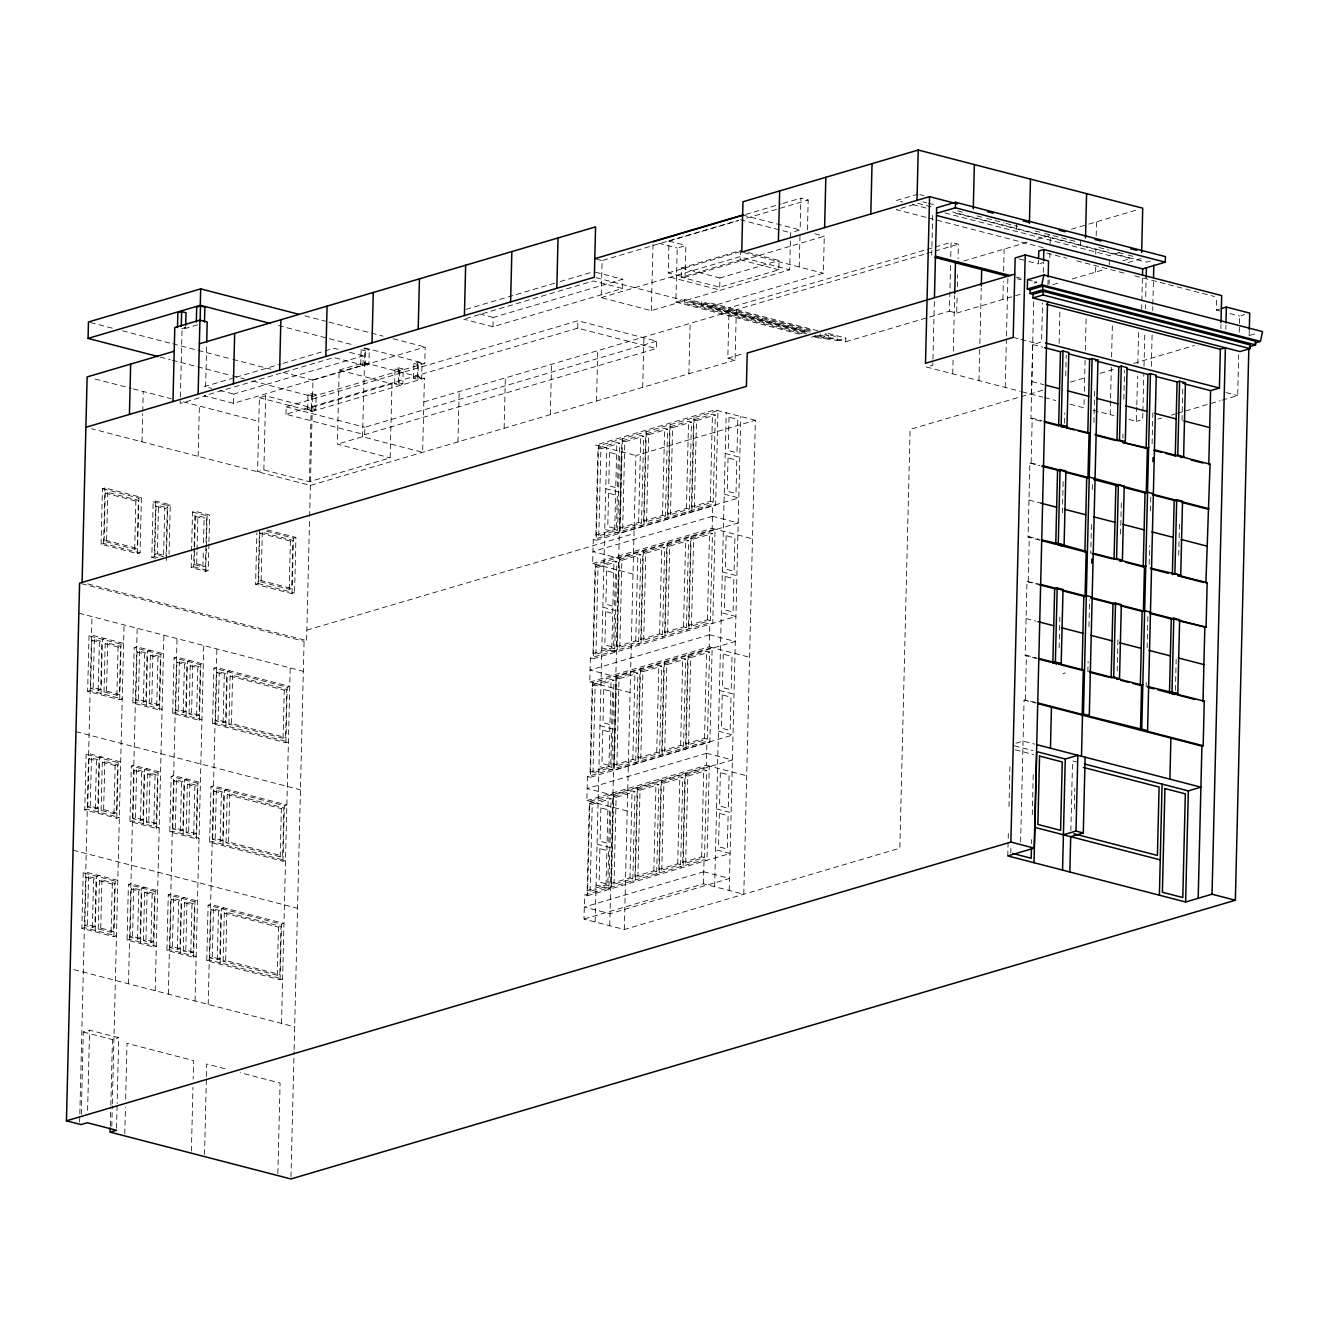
<?xml version="1.0" encoding="UTF-8"?>
<svg xmlns="http://www.w3.org/2000/svg" width="1329" height="1329" viewBox="0 0 1329 1329"><rect width="100%" height="100%" fill="white"/><g stroke="black" fill="none" stroke-linecap="round" stroke-linejoin="round"><path stroke-width="0.75" stroke-dasharray="5 3.75" d="M81.866 928.356L84.375 927.625L116.437 935.932L113.929 936.679L81.866 928.356L83.212 872.821L85.737 872.073L117.799 880.379L115.291 881.127L83.212 872.821M84.757 809.876L87.265 809.128L119.344 817.435L116.819 818.182L84.757 809.876L86.119 754.324L88.628 753.576L120.69 761.882L118.181 762.63L86.119 754.324M87.648 691.379L90.173 690.631L122.235 698.938L119.726 699.685L87.648 691.379L89.01 635.827L91.518 635.079L123.597 643.386L121.072 644.133L89.01 635.827M79.624 1122.158L79.773 1115.995M79.823 1113.935L91.983 616.573M84.857 925.416L86.036 877.273L88.561 876.542L96.087 878.486L94.924 926.629L92.399 927.376L84.857 925.416L87.382 924.668L94.924 926.629M87.764 806.919L88.943 758.776L91.452 758.045L98.994 759.989L97.814 808.132L95.289 808.879L87.764 806.919L90.272 806.171L97.814 808.132M90.654 688.422L91.834 640.279L94.342 639.548L101.884 641.492L100.705 689.635L98.196 690.382L90.654 688.422L93.18 687.674L100.705 689.635M81.285 1114.3L83.295 1032.018L89.575 1030.158L118.73 1037.716L117.118 1103.552M87.382 924.668L88.561 876.542M90.272 806.171L91.452 758.045M93.18 687.674L94.342 639.548M101.087 544.209L102.433 488.673L104.958 487.926L141.389 497.378L140.043 552.914L137.518 553.661L101.087 544.209L103.596 543.478L140.043 552.914M87.614 1110.396L89.575 1030.158M92.399 927.376L93.578 879.233L96.087 878.486M95.289 808.879L96.469 760.736L98.994 759.989M98.196 690.382L99.376 642.239L101.884 641.492M103.596 543.478L104.958 487.926M104.077 541.268L105.257 493.125L107.782 492.394L138.382 500.319L137.219 548.462L134.694 549.193L104.077 541.268L106.602 540.521L137.219 548.462M106.602 540.521L107.782 492.394M98.23 928.888L99.409 880.745L101.918 879.997L114.792 883.336L113.613 931.479L111.104 932.21L98.23 928.888L100.755 928.14L113.613 931.479M101.12 810.391L102.3 762.248L104.825 761.5L117.7 764.839L116.52 812.983L113.995 813.713L101.12 810.391L103.645 809.643L116.52 812.983M104.027 691.894L105.207 643.751L107.715 643.003L120.59 646.343L119.411 694.486L116.902 695.217L104.027 691.894L106.536 691.146L119.411 694.486M100.755 928.14L101.918 879.997M103.645 809.643L104.825 761.5M106.536 691.146L107.715 643.003M111.104 932.21L112.284 884.067L114.792 883.336M113.995 813.713L115.174 765.587L117.7 764.839M116.902 695.217L118.065 647.09L120.59 646.343M113.929 936.679L115.291 881.127M116.819 818.182L118.181 762.63M119.726 699.685L121.072 644.133M110.34 1125.979L110.789 1107.456M110.839 1105.396L112.45 1039.577L118.73 1037.716M111.786 1126.361L112.3 1105.794M112.35 1103.734L124.046 624.879M116.52 1128.238L117.068 1105.595M134.694 549.193L135.874 501.066L138.382 500.319M127.052 940.068L129.561 939.337L156.29 946.248L153.782 946.996L127.052 940.068L128.398 884.533L130.923 883.785L157.653 890.712L155.144 891.46L128.398 884.533M129.943 821.571L132.451 820.84L159.198 827.768L156.672 828.499L129.943 821.571L131.305 766.036L133.814 765.288L160.56 772.215L158.035 772.963L131.305 766.036M132.834 703.074L135.359 702.343L162.088 709.271L159.58 710.002L132.834 703.074L134.196 647.539L136.721 646.791L163.45 653.718L160.925 654.466L134.196 647.539M137.518 553.661L138.88 498.109L141.389 497.378M124.81 1133.87L125.458 1107.123M125.657 1098.884L127.019 1043.348L193.619 1060.592L193.154 1079.115M128.481 983.759L137.169 628.285M130.059 937.128L131.239 888.985L133.747 888.237L141.289 890.197L140.11 938.34L137.585 939.071L130.059 937.128L132.568 936.38L140.11 938.34M132.95 818.631L134.129 770.488L136.638 769.74L144.18 771.7L143 819.843L140.492 820.574L132.95 818.631L135.458 817.883L143 819.843M135.84 700.134L137.02 651.991L139.545 651.243L147.07 653.203L145.891 701.347L143.382 702.077L135.84 700.134L138.366 699.386L145.891 701.347M142.02 441.826L142.701 413.635M142.751 411.608L143.25 391.474M132.568 936.38L133.747 888.237M135.458 817.883L136.638 769.74M138.366 699.386L139.545 651.243M137.585 939.071L138.764 890.945L141.289 890.197M140.492 820.574L141.671 772.448L144.18 771.7M143.382 702.077L144.562 653.951L147.07 653.203M155.46 558.296L151.805 557.366L153.167 501.814L155.676 501.066L170.262 504.854L169.049 554.226M143.416 940.583L144.595 892.44L147.12 891.709L154.646 893.653L153.466 941.796L150.958 942.543L143.416 940.583L145.941 939.852L153.466 941.796M146.323 822.086L147.502 773.96L150.011 773.212L157.553 775.156L156.373 823.299L153.848 824.046L146.323 822.086L148.831 821.355L156.373 823.299M149.213 703.589L150.393 655.463L152.901 654.715L160.444 656.659L159.264 704.802L156.756 705.549L149.213 703.589L151.722 702.858L159.264 704.802M151.805 557.366L154.33 556.618L155.676 501.066M163.567 556.685L154.812 554.409L155.991 506.266L158.5 505.535L167.255 507.794L166.075 555.937M145.941 939.852L147.12 891.709M148.831 821.355L150.011 773.212M151.722 702.858L152.901 654.715M154.812 554.409L157.337 553.678L158.5 505.535M150.958 942.543L152.137 894.4L154.646 893.653M153.848 824.046L155.028 775.903L157.553 775.156M156.756 705.549L157.935 657.406L160.444 656.659M153.782 946.996L155.144 891.46M156.672 828.499L158.035 772.963M159.58 710.002L160.925 654.466M163.617 554.675L164.746 508.542L167.255 507.794M155.211 990.686L163.899 635.196M170.262 504.854L167.753 505.585L166.391 561.137L168.899 560.389M166.906 950.401L169.414 949.654L196.16 956.581L193.635 957.329L166.906 950.401L168.268 894.849L170.776 894.101L197.506 901.029L194.998 901.776L168.268 894.849M169.796 831.904L172.321 831.157L199.051 838.084L196.526 838.832L169.796 831.904L171.159 776.352L173.667 775.621L200.413 782.532L197.888 783.279L171.159 776.352M172.687 713.407L175.212 712.66L201.942 719.587L199.433 720.335L172.687 713.407L174.049 657.855L176.574 657.124L203.304 664.051L200.795 664.782L174.049 657.855M168.334 994.092L177.023 638.601M169.913 947.444L171.092 899.318L173.601 898.57L181.143 900.514L179.963 948.657L177.438 949.404L169.913 947.444L172.421 946.713L179.963 948.657M172.803 828.947L173.983 780.821L176.491 780.073L184.033 782.017L182.854 830.16L180.345 830.907L172.803 828.947L175.312 828.216L182.854 830.16M175.694 710.45L176.873 662.324L179.398 661.576L186.924 663.536L185.744 711.663L183.236 712.41L175.694 710.45L178.219 709.719L185.744 711.663M172.421 946.713L173.601 898.57M175.312 828.216L176.491 780.073M178.219 709.719L179.398 661.576M177.438 949.404L178.618 901.261L181.143 900.514M180.345 830.907L181.525 782.764L184.033 782.017M183.236 712.41L184.415 664.267L186.924 663.536M208.919 543.843L208.254 570.59L205.746 571.337L191.177 567.549L191.526 553.163M191.575 551.103L192.522 512.014L195.047 511.266L209.617 515.054L208.969 541.783M183.269 950.916L184.449 902.773L186.974 902.026L194.499 903.986L193.32 952.129L190.811 952.86L183.269 950.916L185.794 950.169L193.32 952.129M186.176 832.419L187.356 784.276L189.864 783.529L197.406 785.489L196.227 833.632L193.702 834.363L186.176 832.419L188.685 831.672L196.227 833.632M189.067 713.922L190.246 665.779L192.755 665.032L200.297 666.992L199.117 715.135L196.609 715.866L189.067 713.922L191.575 713.175L199.117 715.135M191.177 567.549L193.685 566.818L194.134 548.296M194.184 546.236L195.047 511.266M194.167 564.609L195.346 516.466L197.871 515.735L206.61 517.994L205.43 566.137L202.922 566.868L194.167 564.609L196.692 563.861L205.43 566.137M185.794 950.169L186.974 902.026M188.685 831.672L189.864 783.529M191.575 713.175L192.755 665.032M198.137 456.362L199.367 406.01M196.692 563.861L196.991 551.834M197.041 549.824L197.871 515.735M190.811 952.86L191.991 904.733L194.499 903.986M193.702 834.363L194.881 786.236L197.406 785.489M196.609 715.866L197.788 667.739L200.297 666.992M205.63 386.789L206.66 344.261M202.922 566.868L203.32 550.837M203.503 542.813L204.101 518.742L206.61 517.994M193.635 957.329L194.998 901.776M196.526 838.832L197.888 783.279M199.433 720.335L200.795 664.782M191.393 1151.113L192.954 1087.338M195.064 1001.019L203.752 645.529M205.746 571.337L206.294 548.711M206.344 546.651L207.108 515.785L209.617 515.054M206.759 960.717L209.268 959.987L282.628 978.991L280.103 979.722L206.759 960.717L208.121 905.182L210.63 904.434L283.974 923.439L281.466 924.187L208.121 905.182M209.65 842.221L212.175 841.49L285.519 860.494L283.011 861.225L209.65 842.221L211.012 786.685L213.52 785.937L286.881 804.942L284.356 805.69L211.012 786.685M212.557 723.724L215.065 722.993L288.41 741.997L285.901 742.728L212.557 723.724L213.903 668.188L216.428 667.44L289.772 686.445L287.263 687.193L213.903 668.188M204.516 1154.519L206.377 1078.4M206.427 1076.34L206.726 1063.997L228.538 1069.646M208.188 1004.408L216.876 648.934M209.766 957.777L210.946 909.634L213.454 908.886L220.996 910.847L219.817 958.99L217.292 959.721L209.766 957.777L212.275 957.03L219.817 958.99M212.657 839.28L213.836 791.137L216.345 790.39L223.887 792.35L222.707 840.493L220.199 841.224L212.657 839.28L215.182 838.533L222.707 840.493M215.547 720.783L216.727 672.64L219.252 671.909L226.777 673.853L225.614 721.996L223.089 722.727L215.547 720.783L218.072 720.036L225.614 721.996M212.275 957.03L213.454 908.886M215.182 838.533L216.345 790.39M218.072 720.036L219.252 671.909M217.292 959.721L218.471 911.594L220.996 910.847M220.199 841.224L221.378 793.097L223.887 792.35M223.089 722.727L224.269 674.6L226.777 673.853M233.505 403.335L233.721 394.065L363.249 355.84L363.033 365.093L233.505 403.335L204.35 395.776L333.878 357.551L363.033 365.093M223.122 961.232L224.302 913.106L226.827 912.359L280.984 926.379L279.804 974.522L277.279 975.27L223.122 961.232L225.648 960.502L279.804 974.522M226.03 842.736L227.209 794.609L229.718 793.862L283.874 807.882L282.695 856.026L280.186 856.773L226.03 842.736L228.538 842.005L282.695 856.026M228.92 724.239L230.1 676.112L232.608 675.365L286.765 689.402L285.585 737.529L283.077 738.276L228.92 724.239L231.445 723.508L285.585 737.529M225.648 960.502L226.827 912.359M228.538 842.005L229.718 793.862M231.445 723.508L232.608 675.365M391.972 383.799L311.202 407.638L265.667 395.843L259.388 397.703L257.577 471.762L263.856 469.901L309.391 481.696L390.161 457.857L391.972 383.799L339.161 370.11L337.35 444.168L390.161 457.857M267.146 529.955L295.918 537.398L294.556 592.95L292.048 593.698L255.6 584.245L256.862 532.813M255.6 584.245L258.108 583.514L259.421 530.022M258.607 581.305L259.786 533.162L262.295 532.414L292.912 540.355L291.732 588.498L289.224 589.229L258.607 581.305L261.115 580.557L291.732 588.498M261.115 580.557L262.295 532.414M263.856 469.901L265.667 395.843M285.968 414.266L286.15 406.857L577.899 320.754L656.609 341.138L656.426 348.547L364.678 434.649L285.968 414.266L577.716 328.147L656.426 348.547M277.279 975.27L278.459 927.127L280.984 926.379M280.186 856.773L281.349 808.63L283.874 807.882M283.077 738.276L284.256 690.133L286.765 689.402M289.224 589.229L290.387 541.086L292.912 540.355M280.103 979.722L281.466 924.187M283.011 861.225L284.356 805.69M285.901 742.728L287.263 687.193M277.877 1173.524L280.087 1083.002L240.433 1072.736M281.532 1023.413L290.22 667.939M292.048 593.698L293.393 538.145L295.918 537.398M307.63 409.498L307.979 394.68L311.75 393.567L316.136 394.696L315.77 409.515L311.999 410.628L307.63 409.498L311.401 408.385L315.77 409.515M290.985 1176.913L294.058 1051.488M294.108 1049.428L304.075 641.342L306.6 640.595L309.574 518.509M309.391 481.696L311.202 407.638M311.401 408.385L311.75 393.567M311.999 410.628L312.365 395.809L316.136 394.696M309.624 516.449L312.199 411.375L424.416 378.267L422.605 452.325L362.501 436.743L337.35 444.168M312.564 396.574L312.963 380.144L425.18 347.035L424.782 363.448L312.564 396.574L252.427 380.991M360.74 364.545L361.106 349.743L364.877 348.63L369.246 349.76L368.881 364.561L365.11 365.691L360.74 364.545L364.511 363.432L368.881 364.561M362.501 436.743L364.877 348.63M365.11 365.691L365.475 350.873L369.246 349.76M364.678 434.649L364.86 427.257L656.609 341.138M394.696 383.799L395.045 368.98L398.816 367.867L403.202 369.013L402.837 383.815L399.065 384.928L394.696 383.799L398.467 382.686L402.837 383.815M398.467 382.686L398.816 367.867M399.065 384.928L399.431 370.127L403.202 369.013M413.552 378.233L413.917 363.415L417.688 362.302L422.057 363.448L421.692 378.25L417.921 379.363L413.552 378.233L417.323 377.12L421.692 378.25M417.323 377.12L417.688 362.302M417.921 379.363L418.286 364.561L422.057 363.448M457.94 441.892L459.169 391.557M492.993 326.751L493.209 317.481L622.736 279.256L622.52 288.509L492.993 326.751L463.838 319.193M504.123 428.254L505.352 377.918M550.322 414.631L551.552 364.279M577.716 328.147L577.899 320.754M596.522 400.993L597.751 350.64M1042.684 390.261L910.099 429.4L899.849 848.201L624.314 929.519L583.996 919.07L584.577 894.998L704.038 859.747L706.962 860.494L709.271 766.069L589.81 801.337L587.501 895.763L584.577 894.998M627.222 811.022L586.886 800.573L587.468 776.501L706.945 741.25L709.852 741.997L712.161 647.572L592.701 682.84L590.392 777.266L587.468 776.501M630.112 692.525L589.777 682.076L590.375 658.005L709.836 622.753L712.759 623.5L715.068 529.075L595.591 564.343L593.282 658.769L590.375 658.005M633.003 574.028L592.684 563.579L593.266 539.524L712.726 504.256L715.65 505.02L717.959 410.578L598.482 445.846L596.189 540.272L593.266 539.524M807.451 229.851L808.182 200.014L800.889 198.137L800.124 229.95L790.605 232.758L789.692 269.804L651.36 310.621L601.173 297.613L602.087 260.584L738.442 220.348M587.185 890.563L589.312 803.53L608.167 797.965L611.091 798.729L608.964 885.745L590.093 891.31L587.185 890.563L606.041 884.998L608.964 885.745M590.076 772.066L592.202 685.05L611.074 679.468L613.981 680.232L611.855 767.248L593 772.813L590.076 772.066L608.948 766.501L611.855 767.248M592.983 653.569L595.11 566.553L613.965 560.971L616.889 561.735L614.762 648.751L595.89 654.317L592.983 653.569L611.838 648.004L614.762 648.751M595.874 535.072L598 448.056L616.855 442.491L619.779 443.238L617.653 530.254L598.781 535.82L595.874 535.072L614.729 529.507L617.653 530.254M590.093 891.31L592.219 804.294L611.091 798.729M593 772.813L595.126 685.797L613.981 680.232M595.89 654.317L598.017 567.3L616.889 561.735M598.781 535.82L600.907 448.803L619.779 443.238M595.159 921.961L606.755 447.989M606.041 884.998L608.167 797.965M608.948 766.501L611.074 679.468M611.838 648.004L613.965 560.971M614.729 529.507L616.855 442.491M609.745 925.748L621.324 451.76M611.074 883.503L613.201 796.486L632.072 790.921L634.98 791.669L632.853 878.702L613.998 884.267L611.074 883.503L629.946 877.937L632.853 878.702M613.981 765.006L616.108 677.989L634.963 672.424L637.887 673.172L635.76 760.205L616.889 765.77L613.981 765.006L632.837 759.44L635.76 760.205M616.872 646.509L618.998 559.492L637.854 553.927L640.777 554.675L638.651 641.708L619.779 647.273L616.872 646.509L635.727 640.943L638.651 641.708M619.763 528.012L621.889 440.995L640.761 435.43L643.668 436.194L641.542 523.211L622.686 528.776L619.763 528.012L638.634 522.447L641.542 523.211M613.699 794.277L611.39 888.702L608.466 887.955M616.59 675.78L614.28 770.205L611.373 769.458M619.48 557.283L617.188 651.708L614.264 650.961M622.387 438.786L620.078 533.211L617.154 532.464M613.998 884.267L616.124 797.234L634.98 791.669M616.889 765.77L619.015 678.754L637.887 673.172M619.779 647.273L621.906 560.257L640.777 554.675M622.686 528.776L624.813 441.76L643.668 436.194M624.314 929.519L635.91 455.531L755.37 420.28L743.791 894.267L703.456 883.818L583.996 919.07M629.946 877.937L632.072 790.921M632.837 759.44L634.963 672.424M635.727 640.943L637.854 553.927M638.634 522.447L640.761 435.43M642.721 387.354L643.95 337.018M634.963 876.459L637.106 789.443L655.961 783.861L658.868 784.625L656.742 871.641L637.887 877.206L634.963 876.459L653.835 870.894L656.742 871.641M637.87 757.962L639.997 670.946L658.852 665.364L661.776 666.128L659.649 753.144L640.777 758.709L637.87 757.962L656.725 752.397L659.649 753.144M640.761 639.465L642.887 552.449L661.759 546.867L664.666 547.631L662.54 634.647L643.685 640.213L640.761 639.465L659.633 633.9L662.54 634.647M643.651 520.968L645.778 433.952L664.65 428.387L667.557 429.134L665.43 516.15L646.575 521.716L643.651 520.968L662.523 515.403L665.43 516.15M637.588 787.233L635.279 881.659L632.371 880.894M640.478 668.736L638.169 763.162L635.262 762.397M643.386 550.239L641.076 644.665L638.153 643.9M646.276 431.742L643.967 526.168L641.06 525.42M651.36 310.621L653.054 241.762M637.887 877.206L640.013 790.19L658.868 784.625M640.777 758.709L642.904 671.693L661.776 666.128M643.685 640.213L645.811 553.196L664.666 547.631M646.575 521.716L648.702 434.699L667.557 429.134M817.933 330.838L710.284 302.946L710.184 306.65L823.365 273.242L824.279 236.213L685.099 277.296L668.221 272.927L669.002 241.097L738.592 220.564M653.835 870.894L655.961 783.861M656.725 752.397L658.852 665.364M659.633 633.9L661.759 546.867M662.523 515.403L664.65 428.387M658.868 869.399L660.995 782.382L679.85 776.817L682.774 777.565L680.647 864.598L661.776 870.163L658.868 869.399L677.724 863.833L680.647 864.598M661.759 750.902L663.885 663.885L682.757 658.32L685.664 659.068L683.538 746.101L664.683 751.666L661.759 750.902L680.631 745.336L683.538 746.101M664.65 632.405L666.776 545.388L685.648 539.823L688.555 540.571L686.428 627.604L667.573 633.169L664.65 632.405L683.521 626.839L686.428 627.604M667.557 513.908L669.683 426.891L688.538 421.326L691.462 422.09L689.336 509.107L670.464 514.672L667.557 513.908L686.412 508.342L689.336 509.107M661.477 780.173L659.167 874.598L656.26 873.851M664.384 661.676L662.075 756.101L659.151 755.354M667.274 543.179L664.965 637.604L662.058 636.857M670.165 424.682L667.856 519.107L664.949 518.36M661.776 870.163L663.902 783.13L682.774 777.565M664.683 751.666L666.809 664.65L685.664 659.068M667.573 633.169L669.7 546.153L688.555 540.571M670.464 514.672L672.59 427.656L691.462 422.09M799.493 334.094L675.88 302.065L677.209 248.025L685.864 245.466L685.099 277.296M681.212 277.229L681.428 267.976L740.535 250.533L740.303 259.786L681.212 277.229L719.737 287.214L778.844 269.77L779.06 260.517L748.244 252.527M802.085 333.695L684.468 303.211L684.551 299.507L810.158 332.051M688.904 373.715L690.133 323.379M677.724 863.833L679.85 776.817M680.631 745.336L682.757 658.32M683.521 626.839L685.648 539.823M686.412 508.342L688.538 421.326M806.67 333.795L693.04 304.358L693.123 300.653L810.756 331.137M682.757 862.355L684.884 775.339L703.755 769.757L706.663 770.521L704.536 857.537L685.681 863.102L682.757 862.355L701.629 856.79L704.536 857.537M685.648 743.858L687.774 656.842L706.646 651.26L709.553 652.024L707.427 739.04L688.572 744.605L685.648 743.858L704.52 738.293L707.427 739.04M688.555 625.361L690.681 538.345L709.536 532.779L712.46 533.527L710.334 620.543L691.462 626.109L688.555 625.361L707.41 619.796L710.334 620.543M691.445 506.864L693.572 419.848L712.444 414.283L715.351 415.03L713.224 502.046L694.369 507.612L691.445 506.864L710.301 501.299L713.224 502.046M685.382 773.129L683.073 867.555L680.149 866.79M688.272 654.632L685.963 749.058L683.056 748.293M691.163 536.135L688.854 630.561L685.947 629.796M694.07 417.638L691.761 512.064L688.837 511.316M685.681 863.102L687.807 776.086L706.663 770.521M688.572 744.605L690.698 657.589L709.553 652.024M691.462 626.109L693.588 539.092L712.46 533.527M694.369 507.612L696.496 420.595L715.351 415.03M805.274 332.366L701.612 305.504L701.695 301.799L813.348 330.722M701.629 856.79L703.755 769.757M704.52 738.293L706.646 651.26M707.41 619.796L709.536 532.779M710.301 501.299L712.444 414.283M703.456 883.818L704.038 859.747M586.886 800.573L706.347 765.321L706.945 741.25M589.777 682.076L709.254 646.824L709.836 622.753M592.684 563.579L712.145 528.327L712.726 504.256M719.737 287.214L719.953 277.96L779.06 260.517M714.637 886.709L726.215 412.721M736.332 309.74L735.103 360.093L727.81 358.199L729.04 307.863L925.333 249.918M729.206 890.48L740.801 416.509M799.211 266.979L800.025 234.07M814.046 336.785L820.026 338.33L820.126 334.626M814.644 335.872L828.598 339.476L828.698 335.772L820.724 333.712M817.252 335.456L837.187 340.623L837.27 336.918L825.309 333.828M819.843 335.058L845.759 341.769L845.842 338.064L825.907 332.898M931.729 255.201L932.725 214.467M934.353 301.583L932.792 365.176L926.512 367.037L1020.223 391.307M845.759 341.769L949.421 311.169L950.567 264.604M950.75 256.497L951.099 242.327L958.392 244.204L958.043 258.607M952.743 373.831L953.092 359.428M953.292 351.205L954.654 295.653M949.421 311.169L956.714 313.063L957.146 294.938M957.345 286.881L957.644 274.804M978.975 380.626L979.838 345.656M979.888 343.596L981.251 288.061M1002.897 299.424L1003.345 281.299M1003.594 271.232L1004.143 249.088M1005.222 387.437L1006.435 338.064M1006.485 336.004L1007.93 276.332M1016.569 228.953L1016.751 221.544M1007.781 855.909L1008.379 831.223M1008.993 806.537L1010.04 763.344M1010.788 852.969L1010.987 844.679M1031.454 394.231L1033.729 301.65M1020.606 841.921L1024.078 700.051L1035.141 702.21M1037.035 658.686L1025.157 655.612L1026.968 581.554L1038.032 583.713M1039.926 540.189L1028.065 537.115L1029.875 463.057L1038.962 464.718M1040.84 421.177L1030.955 418.618L1032.766 344.56L1041.571 341.968L1042.517 303.211M1025.34 699.685L1026.42 655.247L1036.304 657.789M1028.231 581.188L1029.311 536.75L1039.212 539.308M1031.121 462.691L1032.218 418.253L1042.102 420.811M1028.762 261.448L1038.481 263.956L1038.564 260.251M1043.265 272.511L1043.514 262.477L1038.481 263.956M1031.553 843.732L1031.653 839.596M1032.268 814.71L1033.281 773.229M1047.95 285.054L1048.099 279.04M1049.146 283.775L1049.245 279.755M1049.794 257.61L1049.893 253.573M1050.126 243.506L1050.325 235.449L1036.853 239.436M1059.113 343.43L1059.911 310.504M1059.097 647.821L1059.844 616.972M1062.386 512.861L1063.2 479.968M1064.579 423.17L1064.828 412.887M1065.742 375.858L1066.24 355.308M1080.344 245.466L1080.527 238.074M1070.858 830.542L1072.553 760.902L1078.533 762.447M1084.148 399.597L1083.932 407.82L1068.948 403.933M1084.348 391.357L1085.095 360.508M1085.344 350.225L1086.158 317.299M1074.314 808.863L1074.829 788.147M1095.295 272.163L1095.445 266.116M1095.744 254.038L1095.893 247.991M1096.176 235.914L1096.525 221.827M1087.853 671.793L1088.102 661.526M1088.949 626.574L1089.597 599.844M1091.441 524.523L1090.744 553.296L1092.006 552.93M1092.305 489.57L1092.504 481.347M1093.933 422.472L1094.747 389.58M1109.25 264.803L1109.383 259.255M1110.18 414.615L1110.529 400.228M1110.579 398.168L1111.326 367.302M1111.592 357.019L1112.39 324.11M1117.207 671.112L1118.005 638.219M1120.546 534.108L1121.36 501.232M1122.889 438.221L1122.988 434.118M1123.852 399.165L1124.55 370.409M1128.919 419.482L1136.411 421.426L1136.777 407.023M1136.827 404.963L1137.524 376.157M1137.823 363.814L1138.637 330.904M1141.644 309.591L1142.442 276.997M1142.857 413.402L1142.707 419.565L1136.411 421.426M1142.907 411.359L1143.804 374.429M1144.003 366.223L1144.867 331.336M1145.415 308.777L1145.515 304.673M1145.714 296.467L1146.113 280.054M1151.346 366.306L1152.143 333.346M1152.708 310.604L1152.808 306.484M1152.858 304.407L1153.406 281.682M1146.146 686.927L1146.262 682.741M1147.11 647.821L1147.907 614.962M1149.153 564.244L1149.602 545.754M1150.465 510.834L1150.814 496.465M1152.093 443.703L1152.858 412.887M1175.417 690.283L1176.165 659.466M1178.707 555.356L1179.504 522.496M1182.013 420.429L1182.81 387.57M1220.205 311.036L1216.317 310.039L1216.633 297.081M1220.869 328.612L1220.952 324.592M1225.836 329.127L1225.936 325.123M1222.115 400.162L1237.698 395.56L1238.694 354.71M1239.243 332.25L1239.641 316.069L1244.675 314.591M1249.144 335.921L1249.293 329.708M181.857 328.662L185.628 327.549L181.259 326.419M197.606 324.824L182.056 329.409L180.246 403.468L205.397 396.042M745.702 214.418L781.186 203.952M783.146 203.37L800.889 198.137M746.549 218.205L808.182 200.014M234.004 377.835L204.566 386.523L211.643 388.35M235.981 377.253L281.117 363.93M283.077 363.349L334.094 348.281L337.981 349.294M466.03 309.358L558.263 282.13M560.223 281.549L593.581 271.697M465.798 318.611L593.365 280.967L622.52 288.509M918.023 194.1L896.643 200.413L902.673 201.975M339.161 370.11L364.312 362.684L424.416 378.267M668.221 272.927L739.804 251.796M913.92 204.516L896.427 209.666L926.546 217.474M601.173 297.613L739.505 256.796L789.692 269.804M675.88 302.065L684.551 299.507M684.468 303.211L693.123 300.653M693.04 304.358L701.695 301.799M701.612 305.504L710.284 302.946M927.31 249.337L933.257 247.593M935.251 246.995L951.099 242.327M423.835 401.973L924.685 254.155M926.662 253.573L958.392 244.204M963.708 261.016L1027.234 242.277M1071.506 229.203L1086.906 224.667M1088.833 224.086L1138.87 209.317M727.81 358.199L743.393 353.597M811.454 337.184L816.654 335.656M735.103 360.093L310.388 485.434L91.518 428.735M820.026 338.33L828.698 335.772M1119.201 252.693L1109.482 255.55L944.836 212.906M828.598 339.476L837.27 336.918M837.187 340.623L845.842 338.064M1034.178 283.143L1036.686 282.396L1031.071 280.934M1122.855 260.8L1130.63 258.507L952.694 212.407M956.714 313.063L1022.151 293.742M1052.95 284.655L1060.642 282.379M1072.204 278.974L1104.914 269.322M1128.022 262.511L1141.495 258.524M1150.316 261.065L1146.545 262.178L952.627 211.942M1216.317 310.039L1219.673 309.042M104.891 638.551L102.383 639.299L101.021 694.834L103.529 694.087M150.077 650.263L147.569 650.994L146.207 706.546L148.715 705.799M1070.393 382.087L1086.225 377.419M1100.08 373.333L1115.911 368.648M1133.737 363.398L1194.422 345.49M1249.841 335.357L1257.101 333.214M596.189 540.272L715.65 505.02M189.931 660.579L187.422 661.327L186.06 716.863L188.585 716.132M306.849 630.145L633.999 533.593M1030.955 418.618L1032.218 418.253M229.784 670.912L227.276 671.643L225.913 727.196L228.438 726.448M1157.792 419.15L1161.696 418.004M1171.43 415.13L1175.334 413.967M1177.278 413.402L1220.155 400.743M102.001 757.048L99.476 757.779L98.13 813.331L100.639 812.584M147.187 768.743L144.662 769.491L143.316 825.043L145.825 824.296M593.282 658.769L735.901 616.457L721.331 612.686M187.04 779.076L184.532 779.824L183.169 835.36L185.678 834.629M1028.065 537.115L1029.311 536.75M226.894 789.409L224.385 790.14L223.023 845.693L225.531 844.945M99.094 875.545L96.585 876.276L95.223 931.828L97.748 931.081M144.296 887.24L141.771 887.988L140.409 943.54L142.934 942.793M590.392 777.266L709.852 741.997M184.15 897.573L181.624 898.321L180.262 953.857L182.787 953.126M1025.157 655.612L1026.42 655.247M224.003 907.89L221.478 908.637L220.132 964.189L222.641 963.442M1062.851 673.653L1065.36 672.923M1015.888 743.243L1023.081 741.117L1034.809 744.157M587.501 895.763L730.119 853.451L715.534 849.68M919.967 194.615L923.838 195.612M922.824 201.875L926.695 202.888M928.639 203.387L934.453 204.899M957.727 210.912L965.485 212.922M976.998 215.913L984.756 217.923M986.699 218.421L1004.159 222.94M1006.086 223.455L1017.732 226.462M1035.058 230.964L1042.816 232.957M1044.76 233.472L1068.034 239.502M1069.978 240.001L1075.792 241.513M1098.95 247.51L1108.635 250.018M1118.337 252.527L1126.095 254.537M1128.039 255.035L1133.853 256.547M917.807 203.37L933.307 207.374M912.707 204.583L926.762 208.221M928.556 217.989L1042.999 247.643M1046.787 253.075L1066.772 258.241M1076.756 260.833L1124.716 273.259M1134.717 275.851L1214.64 296.55M1019.044 258.922L1026.819 260.933M1229.923 313.561L1239.641 316.069M1027.55 279.771L1036.819 282.18M1016.07 277.047L1021.702 278.509M1017.316 278.774L1021.054 279.738M742.645 215.065L800.124 229.95M814.91 233.788L824.279 236.213M740.419 219.767L790.605 232.758M743.725 252.61L823.365 273.242M669.002 241.097L685.864 245.466M740.303 259.786L778.844 269.77M658.619 243.207L677.209 248.025M1013.213 337.4L1019.044 338.912M1020.988 339.427L1036.537 343.447M1226.036 392.537L1237.698 395.56M1032.766 344.56L1042.65 347.118M681.428 267.976L719.953 277.96M670.348 277.213L720.534 290.204M596.621 259.172L602.087 260.584M1031.852 381.573L1043.73 384.662M595.525 272.212L622.736 279.256M710.184 306.65L809.876 332.466M596.173 277.695L807.55 332.449M1022.084 391.806L1042.7 397.138M1044.577 397.62L1055.824 400.544M1093.302 410.246L1113.935 415.595M479.603 313.96L493.209 317.481M1029.875 463.057L1039.859 465.648M755.37 420.28L715.035 409.83L595.575 445.082L635.91 455.531M1028.962 500.069L1040.84 503.143M304.906 315.87L326.967 321.585M328.961 322.1L383.084 336.121M393.102 338.712L425.18 347.035M693.572 419.848L696.496 420.595M278.459 325.539L354.627 345.274M364.644 347.866L424.782 363.448M669.683 426.891L672.59 427.656M361.106 349.743L365.475 350.873M413.917 363.415L418.286 364.561M349.643 352.318L363.249 355.84M725.219 453.455L739.804 457.242M395.045 368.98L399.431 370.127M645.778 433.952L648.702 434.699M621.889 440.995L624.813 441.76M598 448.056L600.907 448.803M90.472 322.515L112.516 328.213M122.55 330.821L170.644 343.281M172.654 343.796L230.781 358.863M232.791 359.378L270.867 369.246M282.894 372.353L312.963 380.144M724.222 494.189L738.808 497.96L619.331 533.228L604.761 529.457M307.979 394.68L312.365 395.809M160.228 357.102L170.245 359.694M172.255 360.209L230.382 375.276M232.376 375.791L244.403 378.915M1026.968 581.554L1038.962 584.66M259.388 397.703L312.199 411.375M605.758 488.723L620.327 492.494M286.15 406.857L364.86 427.257M219.684 390.427L233.721 394.065M712.145 528.327L752.48 538.777M1026.071 618.566L1035.956 621.141M95.14 379.014L131.222 388.367M133.232 388.882L171.308 398.75M183.336 401.856L258.806 421.409M690.681 538.345L693.588 539.092M666.776 545.388L669.7 546.153M722.328 571.952L736.897 575.723M642.887 552.449L645.811 553.196M618.998 559.492L621.906 560.257M595.11 566.553L598.017 567.3M1024.078 700.051L1035.806 703.091M602.851 607.22L617.437 610.991M102.433 488.673L138.88 498.109M153.167 501.814L167.753 505.585M192.522 512.014L207.108 515.785M266.548 531.185L293.393 538.145M709.254 646.824L749.573 657.274M105.257 493.125L135.874 501.066M155.991 506.266L164.746 508.542M195.346 516.466L204.101 518.742M259.786 533.162L290.387 541.086M687.774 656.842L690.698 657.589M1014.243 745.802L1032.982 750.652M1015.173 749.772L1033.729 754.573M601.871 647.954L616.44 651.725M663.885 663.885L666.809 664.65M719.438 690.449L734.007 694.22M639.997 670.946L642.904 671.693M157.337 553.678L162.587 555.024M154.33 556.618L157.968 557.565M193.685 566.818L208.254 570.59M258.108 583.514L294.556 592.95M616.108 677.989L619.015 678.754M592.202 685.05L595.126 685.797M718.441 731.183L733.01 734.954L613.549 770.222L598.964 766.451M87.731 583.896L306.6 640.595M81.601 583.697L304.075 641.342M599.96 725.717L614.546 729.488M706.347 765.321L746.682 775.771M78.86 613.167L303.344 671.328M684.884 775.339L687.807 776.086M660.995 782.382L663.902 783.13M91.834 640.279L99.376 642.239M105.207 643.751L118.065 647.09M137.02 651.991L144.562 653.951M150.393 655.463L157.935 657.406M176.873 662.324L184.415 664.267M190.246 665.779L197.788 667.739M216.727 672.64L224.269 674.6M230.1 676.112L284.256 690.133M716.53 808.946L731.116 812.717M637.106 789.443L640.013 790.19M613.201 796.486L616.124 797.234M589.312 803.53L592.219 804.294M597.07 844.197L611.639 847.985M75.952 731.664L300.454 789.825M596.073 884.931L610.642 888.719M88.943 758.776L96.469 760.736M102.3 762.248L115.174 765.587M134.129 770.488L141.671 772.448M147.502 773.96L155.028 775.903M173.983 780.821L181.525 782.764M187.356 784.276L194.881 786.236M213.836 791.137L221.378 793.097M227.209 794.609L281.349 808.63M73.062 850.161L297.546 908.322M86.036 877.273L93.578 879.233M99.409 880.745L112.284 884.067M131.239 888.985L138.764 890.945M144.595 892.44L152.137 894.4M171.092 899.318L178.618 901.261M184.449 902.773L191.991 904.733M210.946 909.634L218.471 911.594M224.302 913.106L278.459 927.127M73.909 969.638L294.656 1026.819M83.295 1032.018L112.45 1039.577M599.894 848.666L599.08 881.991L607.818 884.25L608.632 850.925L599.894 848.666M600.891 807.932L600.077 841.257L608.815 843.516L609.629 810.192L600.891 807.932M602.785 730.169L601.971 763.494L610.725 765.753L611.539 732.429L602.785 730.169M603.781 689.435L602.967 722.76L611.722 725.036L612.536 691.695L603.781 689.435M605.692 611.672L604.861 644.997L613.616 647.273L614.43 613.932L605.692 611.672M606.672 570.938L605.858 604.263L614.613 606.539L615.427 573.198L606.672 570.938M608.582 493.175L607.768 526.5L616.506 528.776L617.321 495.435L608.582 493.175M609.579 452.441L608.765 485.766L617.503 488.042L618.317 454.717L609.579 452.441M719.354 813.398L718.54 846.739L727.295 848.998L728.109 815.674L719.354 813.398M720.351 772.664L719.537 806.005L728.292 808.265L729.106 774.94L720.351 772.664M722.262 694.901L721.448 728.242L730.186 730.501L731 697.177L722.262 694.901M723.242 654.184L722.428 687.508L731.183 689.768L731.997 656.443L723.242 654.184M725.152 576.421L724.338 609.745L733.076 612.004L733.89 578.68L725.152 576.421M726.149 535.687L725.335 569.011L734.073 571.271L734.887 537.946L726.149 535.687M728.043 457.924L727.229 491.248L735.984 493.508L736.798 460.183L728.043 457.924M729.04 417.19L728.226 450.514L736.98 452.774L737.794 419.449L729.04 417.19M712.444 516.283L592.967 551.552L618.733 558.23L738.193 522.962L712.444 516.283M709.536 634.78L590.076 670.049L615.825 676.727L735.302 641.458L709.536 634.78M706.646 753.277L587.185 788.546L612.935 795.207L732.395 759.955L706.646 753.277M703.755 871.774L584.278 907.042L610.044 913.704L729.505 878.452L703.755 871.774"/><path stroke-width="1.5" d="M110.29 1128.022L110.174 1132.142L116.47 1130.281L87.315 1122.739L81.019 1124.583L66.45 1120.812L79.59 583.182L746.4 386.374L747.23 353.049L1014.758 274.09M82.099 582.451L87.133 376.938L174.199 351.238M158.217 356.587L88.063 338.413L88.462 321.983L200.679 288.875L298.909 314.308M129.428 414.432L130.657 364.096M172.969 401.591L174.78 327.515L199.931 320.106L207.208 321.983L206.709 342.234M177.488 327.532L177.853 312.714L181.624 311.601L185.994 312.73L185.678 325.705M181.259 326.419L181.624 311.601M196.343 321.967L196.709 307.149L200.48 306.035L204.865 307.165L204.5 321.983M198.121 394.165L199.931 320.106M88.063 338.413L200.28 305.288L200.679 288.875M200.131 320.854L200.48 306.035M233.439 383.732L234.668 333.396M279.638 370.093L280.868 319.757M325.838 356.471L327.067 306.119M372.037 342.832L373.266 292.496M418.22 329.193L419.449 278.857M464.419 315.554L465.648 265.219M510.618 301.932L511.848 251.58M556.818 288.293L558.047 237.957M778.412 241.263L779.641 190.927M824.611 227.641L825.841 177.289M870.811 214.002L872.04 163.666M916.993 200.363L918.239 150.027L1142.724 208.188L1141.644 252.493M957.478 203.885L929.569 196.659L925.499 363.299L1013.213 337.4L1015.157 257.926L1025.224 254.952L1048.548 260.999L1048.149 277.03M934.453 297.48L936.646 207.806L955.501 202.241L1165.417 256.613L1165.284 262.178L1142.641 268.857L936.729 215.514M936.496 213.354L955.368 207.789L955.501 202.241M954.704 293.609L955.451 262.743L957.976 261.996M973.277 208.869L974.356 164.563M981.3 286.001L981.699 269.538L984.208 268.807M66.45 1120.812L1010.871 842.071L1025.224 254.952M1250.157 346.504L1255.54 344.909L1255.639 341.221L1042.8 286.067L1030.241 289.788L1027.317 289.024L1027.55 279.771L1043.896 274.953L1262.55 331.602L1260.44 341.403L1255.008 343.015M1029.394 223.405L1030.473 179.099M1033.065 294.241L1032.965 297.945L1239.957 351.57L1250.024 348.613L1250.107 344.909L1043.115 291.284L1033.065 294.241L1030.141 293.493L1030.241 289.788M1038.613 258.407L1038.796 250.998L1043.83 249.52L1221.667 295.586L1221.002 322.598M1030.141 293.493L1042.717 289.772L1042.8 286.067M1043.547 260.617L1043.83 249.52M1032.965 297.945L1043.032 294.972L1043.115 291.284M1031.454 847.885L1031.204 858.252L1012.648 853.451M1248.845 348.381L1235.355 900.231L1212.031 894.201L1185.618 901.992L1007.781 855.909L1034.195 848.118L1047.551 301.733M1034.028 862.72L1036.736 751.616L1065.26 759.009L1077.836 755.304L1075.992 831.074L1063.416 834.795M1050.458 748.21L1051.455 707.144M1041.903 540.687L1055.758 544.275L1057.568 470.233L1060.077 469.486L1065.908 470.998L1064.097 545.04L1041.188 539.807M1044.81 422.19L1058.648 425.778L1060.459 351.736L1062.984 350.989L1068.815 352.501L1067.004 426.543L1064.479 427.273L1060.592 426.277L1089.066 432.922L1087.969 477.41L1042.883 465.731M1057.186 587.983L1054.661 588.73L1052.867 662.772L1055.376 662.025L1057.186 587.983L1063.017 589.495L1061.206 663.536L1058.698 664.267M1055.758 544.275L1058.266 543.528L1060.077 469.486M1058.648 425.778L1061.173 425.031L1062.984 350.989M1062.552 870.113L1065.26 759.009M1069.845 871.99L1070.709 836.672L1083.285 832.967L1085.129 757.198M1085.511 237.941L1086.59 193.652M1060.642 664.766L1082.022 670.298L1083.816 596.289L1086.341 595.542L1092.172 597.053M1061.589 545.787L1057.701 544.774L1084.913 551.801L1086.723 477.792L1089.232 477.045L1146.279 492.527L1147.376 447.989L1122.789 442.391L1146.113 448.355L1148.638 447.607M1078.085 430.795L1087.803 433.304L1089.614 359.295L1092.122 358.548L1097.953 360.059L1089.282 715.55L1088.019 715.916L1147.575 730.651L1156.263 375.16L1150.432 373.648L1147.924 374.396L1126.543 368.864M1037.102 702.725L1082.188 714.404L1083.268 669.916L1038.298 658.304M1058.266 543.528L1086.175 551.419L1085.079 595.907L1039.992 584.228M1081.49 756.251L1082.487 715.185M1082.188 714.404L1083.451 714.038L1092.122 358.548M1091.757 563.047L1091.857 558.994M1112.971 603.831L1111.16 677.873L1113.685 677.076L1119.516 678.637L1121.327 604.595L1115.496 603.1L1112.971 603.831L1090.91 598.116M1114.067 559.326L1115.878 485.334L1118.387 484.603L1124.218 486.115L1122.407 560.14L1119.898 560.888L1122.407 560.14L1116.576 558.629L1114.067 559.326L1116.576 558.629L1118.387 484.603M1116.958 440.829L1118.769 366.837L1121.277 366.106L1127.108 367.618L1125.314 441.643L1122.789 442.391M1124.052 442.025L1118.221 440.514L1119.483 440.082M1113.685 677.125L1115.496 603.1M1121.277 366.106L1119.483 440.132L1125.314 441.643M1140.498 729.521L1141.578 684.983L1118.254 678.953L1119.516 678.637L1116.991 679.385L1119.516 678.587M1090.91 597.419L1143.389 611.024L1144.485 566.486L1121.161 560.456L1122.407 560.14M1142.491 274.97L1142.641 268.857M1146.163 277.994L1146.412 267.744M1146.113 448.438L1147.924 374.396M1141.744 729.139L1150.432 373.648M1153.506 277.545L1153.821 265.152M1150.299 568.064L1180.717 575.258L1182.528 501.216L1176.697 499.704L1174.188 500.452L1172.377 574.477L1174.886 573.746L1180.717 575.258L1178.208 575.989M1152.908 461.695L1153.007 457.658M1159.386 895.198L1162.094 784.11M1157.825 689.867L1169.487 692.874L1171.281 618.949L1173.806 618.201L1179.637 619.713L1177.826 693.738L1147.409 686.478M1177.079 381.955L1175.268 455.98L1177.793 455.149L1183.607 456.761L1185.418 382.719L1179.587 381.207L1177.079 381.955L1155.698 376.406M1169.885 779.143L1170.882 738.077M1173.806 618.201L1171.995 692.243L1177.826 693.738M1174.886 573.746L1176.697 499.704M1177.776 455.249L1179.587 381.207M1179.454 575.623L1207.164 582.667L1206.067 627.255L1178.84 620.892M1182.361 457.126L1181.099 457.492L1183.624 456.644M1185.618 901.992L1188.342 790.905L1200.918 787.183L1036.77 744.655M1198.193 898.271L1201.914 746.117L1203.177 745.752L1204.273 701.164L1176.564 694.12L1177.826 693.638M1204.822 627.62L1203.011 701.529L1204.273 701.164M1155.15 449.999L1210.054 464.17L1205.901 583.032L1207.164 582.667M1212.031 894.201L1225.388 347.799L1220.354 349.278L1219.407 388.035L1210.603 390.643L1208.792 464.535L1210.054 464.17M1225.986 323.113L1226.385 307.065L1249.709 313.112L1249.293 329.708M1027.317 289.024L1041.786 284.771L1043.896 274.953M199.35 343.812L595.575 226.877L594.345 277.213L85.903 427.273M918.239 150.027L742.961 201.759L741.732 252.095L929.569 196.659M594.794 258.706L742.645 215.065M653.054 241.762L743.725 214.999M1221.351 308.544L1226.385 307.065M1095.445 360.807L1097.953 360.059M1182.91 383.466L1185.418 382.719M1064.479 427.273L1065.742 426.908L1044.079 421.31M1087.803 433.304L1089.066 432.922M1084.913 551.801L1086.175 551.419M1145.731 566.104L1143.222 566.852L1125.729 562.333M1145.731 566.187L1143.222 566.935L1145.033 492.893L1147.542 492.145L1153.373 493.657M1172.377 574.377L1174.886 573.646M1178.208 575.889L1180.717 575.141M1082.022 670.298L1083.268 669.916M1140.315 685.432L1142.84 684.601M1169.47 692.974L1171.995 692.127M1147.575 730.651L1146.329 731.016L1203.177 745.752M1235.355 900.231L290.935 1178.973L110.174 1132.142M1181.099 457.492L1183.607 456.761M1059.944 663.902L1061.206 663.536L1055.376 662.025M987.364 211.627L993.344 213.172M1023.23 220.913L1029.211 222.475M1059.097 230.216L1065.077 231.761M1094.963 239.502L1100.944 241.047M1130.829 248.805L1136.81 250.35M955.368 207.789L1165.284 262.178M935.483 256.181L1010.455 275.601M1041.786 284.771L1260.44 341.403M934.835 257.411L1007.93 276.332M1042.717 289.772L1255.54 344.909M1043.032 294.972L1250.024 348.613M1046.504 304.241L1220.354 349.278M1045.558 342.998L1219.407 388.035M1044.627 347.633L1060.459 351.736M1068.234 353.747L1089.614 359.295M1097.389 361.305L1118.769 366.837M1184.887 383.965L1210.603 390.643M1045.707 385.161L1059.562 388.749M1067.337 390.759L1088.717 396.291M1125.646 405.843L1147.027 411.375M1154.801 413.385L1176.182 418.934M1096.491 398.301L1117.872 403.833M1183.989 420.944L1209.706 427.589M1061.173 425.031L1067.004 426.543M1094.897 434.433L1118.221 440.464M1066.423 427.788L1074.197 429.782M1097.521 435.812L1115.014 440.331M1153.888 450.365L1161.662 452.375M1165.55 453.372L1175.268 455.88M1191 459.95L1202.861 463.007M1152.11 494.039L1208.975 508.758M1041.737 466.13L1059.844 470.815M1065.343 472.244L1087.82 478.075M1093.817 479.619L1117.789 485.833M1123.653 487.361L1145.764 493.076M1152.808 494.903L1175.733 500.85M1181.73 502.395L1207.712 509.14M1040.84 503.143L1056.655 507.246M1064.429 509.256L1085.81 514.788M1122.739 524.34L1144.119 529.872M1151.894 531.882L1173.274 537.431M1093.584 516.798L1114.965 522.33M1181.082 539.424L1206.815 546.086M200.28 305.288L270.435 323.462M1121.161 560.522L1093.95 553.429M1092.687 553.811L1112.124 558.828M1150.997 568.862L1168.49 573.38M1180.185 576.404L1203.924 582.534M1150.482 612.154L1144.651 610.642L1142.126 611.39L1140.332 685.349L1132.557 683.339M1151.18 613.034L1206.067 627.255M1038.962 584.66L1054.944 588.797M1062.436 590.74L1084.913 596.571M1120.746 605.841L1142.874 611.573M1149.901 613.4L1172.842 619.347M1037.932 621.64L1053.764 625.743M1061.539 627.753L1082.919 633.285M1119.849 642.837L1141.229 648.369M1149.004 650.379L1170.384 655.911M1090.694 635.295L1112.074 640.827M1178.192 657.921L1203.908 664.583M1118.254 679.003L1089.099 671.427M1171.414 693.489L1175.301 694.486L1171.43 693.373M1039.012 659.184L1050.874 662.257M1089.797 672.308L1109.233 677.325M1120.895 680.332L1128.67 682.342M1148.106 687.359L1153.937 688.854M1177.295 694.901L1195.087 699.486M1083.451 714.038L1089.282 715.55M1037.766 703.589L1201.914 746.117M1084.497 763.992L1188.342 790.905M1083.351 767.431L1159.087 787.05L1157.426 855.427L1073.716 833.732M1075.992 831.074L1083.285 832.967M1034.892 827.402L1160.25 859.88M1010.871 842.071L1034.195 848.118M1039.56 756.085L1037.883 824.445L1060.592 830.326L1062.253 761.966L1039.56 756.085M1164.918 788.562L1162.393 892.241L1182.793 897.54L1185.335 793.845L1164.918 788.562M1056.754 663.769L1052.867 662.772L1056.754 663.769"/></g></svg>
